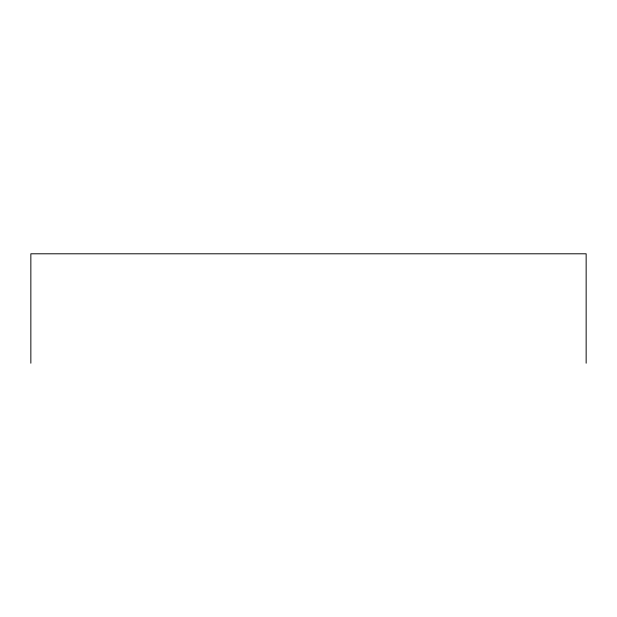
<?xml version="1.0" encoding="UTF-8"?>
<svg xmlns="http://www.w3.org/2000/svg" width="617" height="617" viewBox="0 0 617 617"><rect width="100%" height="100%" fill="white"/><g stroke="black" fill="none" stroke-linecap="round" stroke-linejoin="round"><path stroke-width="0.93" d="M586.15 363.205L586.15 253.795L30.85 253.795L30.85 363.205"/></g></svg>
